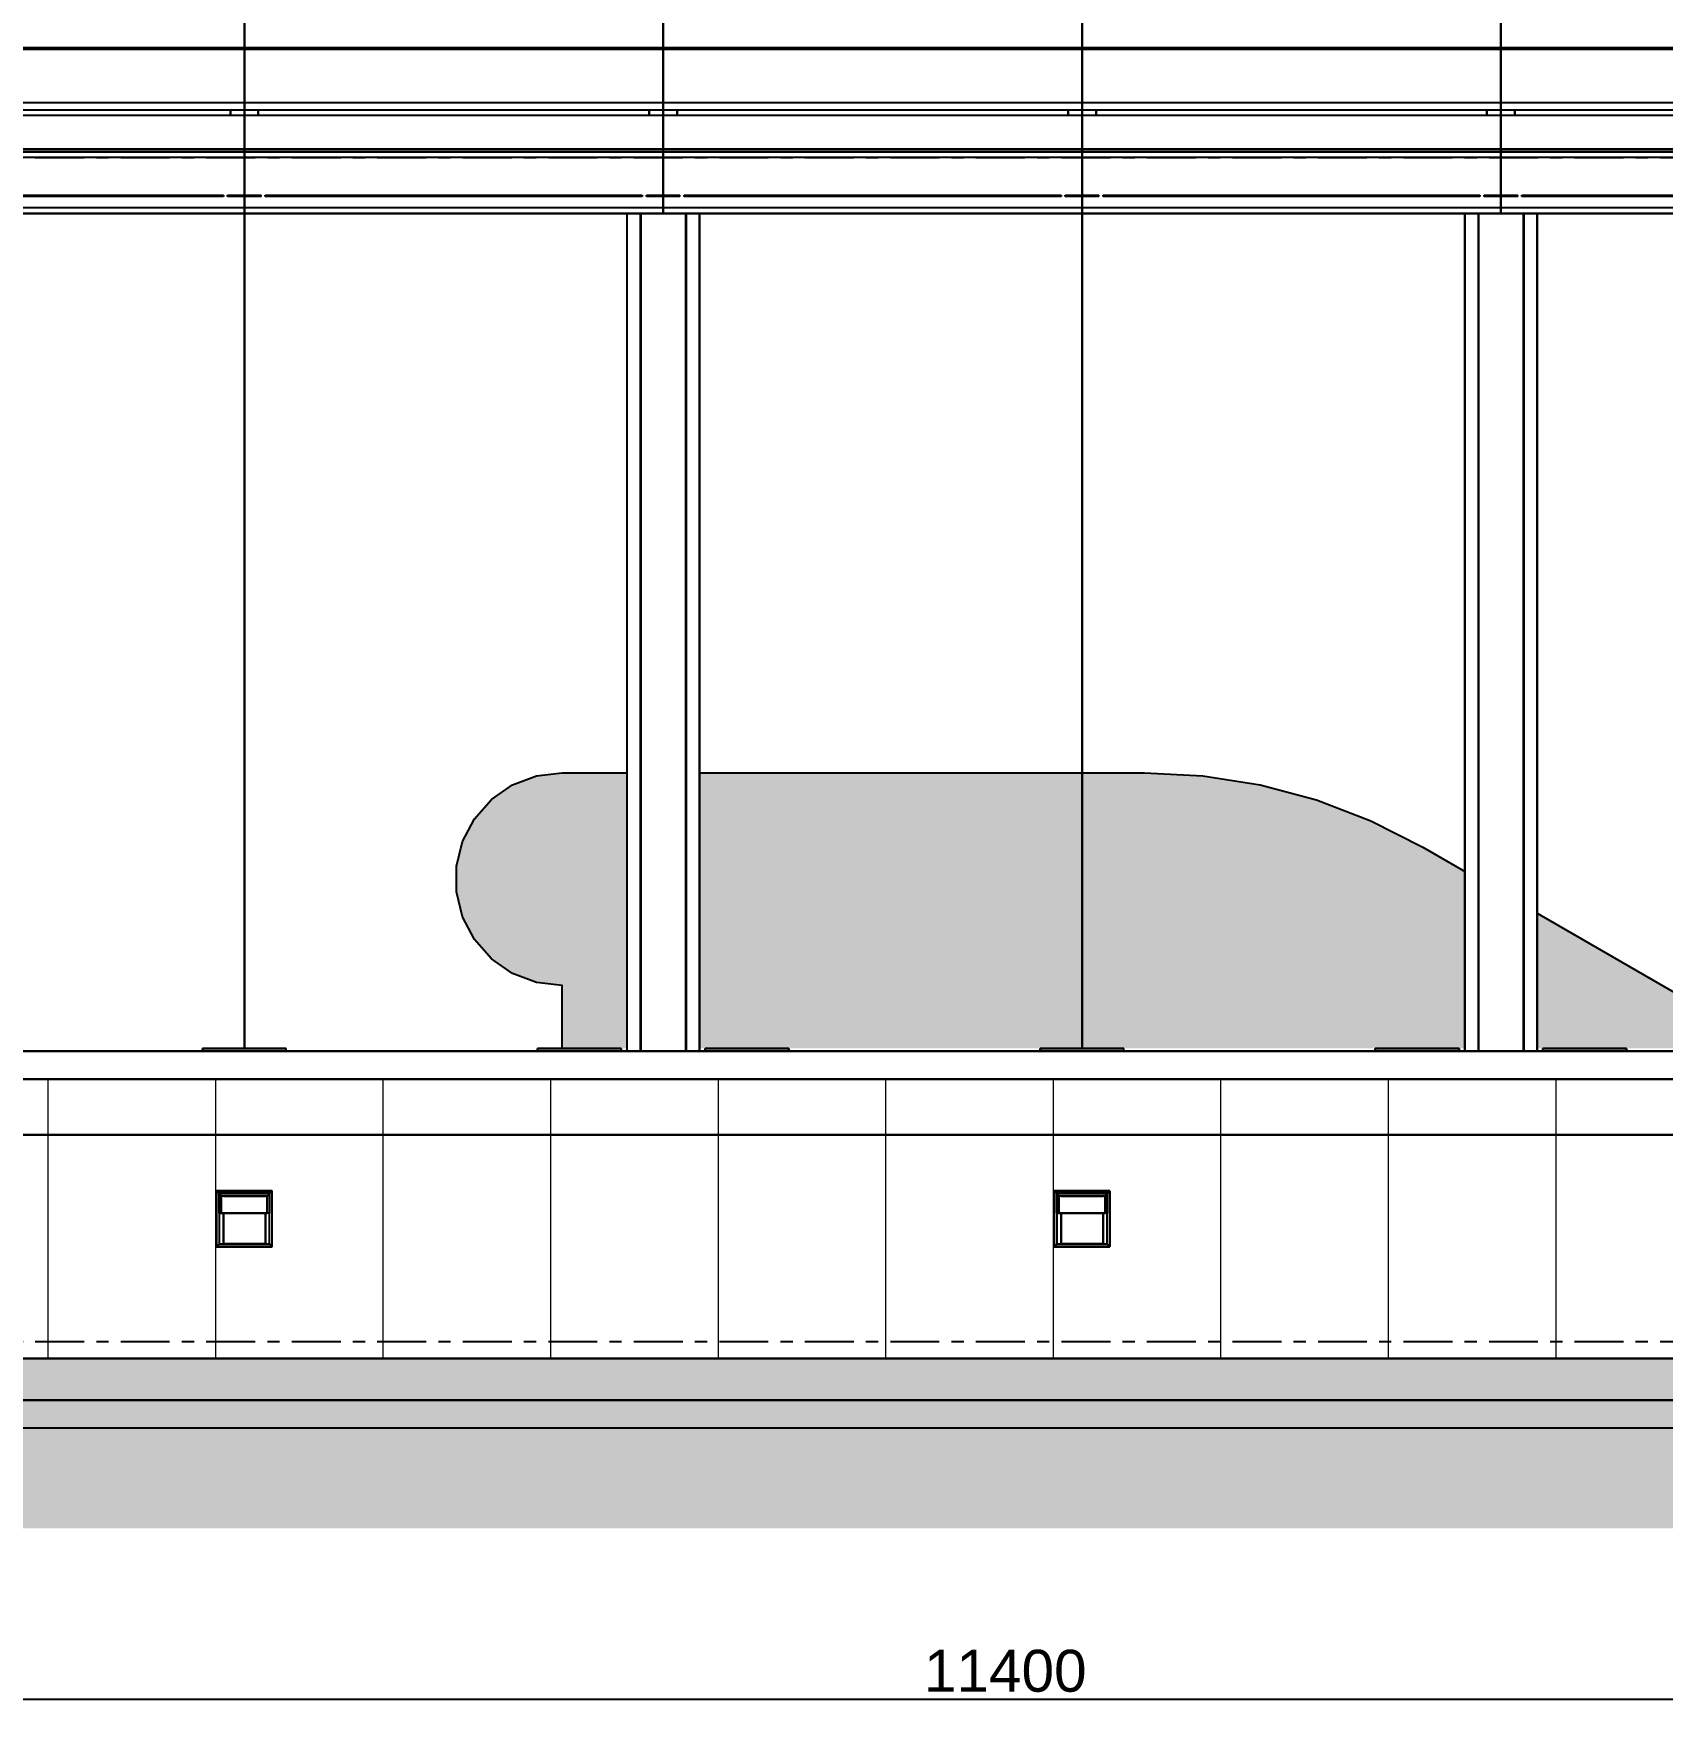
# Model space of a CAD drawing. Header units: millimetres. Extents: x -187664 to 435448, y -313239 to 299894.
# Drawn here: x 318811 to 324644, y 167682 to 173697 of the extents above; entities that cross this region are included whole.
import ezdxf
from ezdxf.xclip import XClip

# ---------------------------------------------------------------- set-up
doc = ezdxf.new("R2010")
doc.units = ezdxf.units.MM
doc.header["$XCLIPFRAME"] = 0
doc.set_wipeout_variables(frame=1)
doc.linetypes.add('CENTER', pattern=[2, 1.25, -0.25, 0.25, -0.25])
doc.linetypes.add('TA_GL_000.70000', pattern=[1.925, 0.7, -0.175, 0.175, -0.175, 0.7])
for name, color, linetype in [('000 - 0_SYM_DWG_GRIDLINE_MAIN_COLOR_251', 7, 'Continuous'), ('000 - CONCRETE_COL_CUT_COLOR_1', 7, 'Continuous'), ('000 - CONCRETE_COL_CUT_COLOR_5', 7, 'Continuous'), ('000 - CONCRETE_COL_HATCH_', 7, 'Continuous'), ('000 - CONCRETE_COL_WIPEOUT_', 7, 'Continuous'), ('000 - CONCRETE_PRECAST_HATCH_', 7, 'Continuous'), ('000 - EXISTING_BUILDING_MAIN_COLOR_1', 7, 'Continuous'), ('000 - EXISTING_BUILDING_MAIN_COLOR_2', 7, 'Continuous'), ('000 - EXISTING_BUILDING_MAIN_COLOR_251', 7, 'Continuous'), ('000 - EXISTING_BUILDING_MAIN_COLOR_3', 7, 'Continuous'), ('000 - EXISTING_BUILDING_WIPEOUT_', 7, 'Continuous'), ('000 - EXISTING_CANOPY_MAIN_COLOR_3', 7, 'Continuous'), ('000 - EXISTING_CANOPY_WIPEOUT_', 7, 'Continuous'), ('000 - GRID', 7, 'CENTER')]:
    doc.layers.add(name, color=color, linetype=linetype)
doc.styles.add('FAMELINE_FOR_CKST', font='arial.ttf')
doc.styles.add('TA', font='', dxfattribs={"height": 4.5})
doc.styles.get('TA').set_extended_font_data('Cordia New')
doc.dimstyles.new('FAMELINE-CKST_C-C', dxfattribs={"dimtxt": 0.3, "dimasz": 0.15, "dimexe": 0.1, "dimexo": 0.1, "dimgap": 0.05, "dimtad": 1, "dimzin": 0, "dimdsep": 46, "dimtxsty": 'FAMELINE_FOR_CKST', "dimblk": 'ORIGIN', "dimblk1": 'ORIGIN', "dimblk2": 'ORIGIN', "dimsah": 1, "dimcen": 0.1, "dimdle": 0.1, "dimclrd": 7, "dimclre": 7, "dimclrt": 7, "dimadec": 0, "dimazin": 0, "dimtfac": 1, "dimtix": 1, "dimtmove": 2, "dimatfit": 3, "dimfxl": 1, "dimtolj": 1, "dimtzin": 0, "dimlwd": -1, "dimlwe": -1, "dimarcsym": 0})

# ---------------------------------------------------------------- blocks, each defined once
blk = doc.blocks.new('DPA_CP_Entrance Canopy Lower - Depth 4200-V2-2140-01 ENTRANCE 1 ELEVATION 1')
at = {"layer": '000 - EXISTING_CANOPY_MAIN_COLOR_3', "color": 7}
for p, q in [((-884507.4, 105946), (-884507.4, 106137.3)), ((-884507.4, 106137.3), (-884507.4, 106112.3)), ((-883007.4, 106137.3), (-884507.4, 106137.3)), ((-884507.4, 106112.3), (-884507.4, 105921.1)), ((-883007.4, 106112.3), (-883007.4, 106137.3)), ((-883007.4, 106137.3), (-883007.4, 105946)), ((-883007.4, 105921.1), (-883007.4, 106112.3)), ((-884507.4, 106034.7), (-884507.4, 105695)), ((-884507.4, 105846), (-884507.4, 106034.7)), ((-883007.4, 106034.8), (-883007.4, 105846)), ((-883007.4, 105695), (-883007.4, 106034.8)), ((-884507.4, 105921.1), (-884507.4, 105946)), ((-883007.4, 105946), (-884507.4, 105946)), ((-883007.4, 105946), (-883007.4, 105921.1)), ((-884507.4, 105921.1), (-883007.4, 105921.1)), ((-884507.4, 105780), (-884507.4, 105900)), ((-884507.4, 105900), (-884507.4, 105750)), ((-884507.4, 105750), (-884507.4, 105900)), ((-884507.4, 105900), (-884507.4, 105895)), ((-883007.4, 105900), (-884507.4, 105900)), ((-883007.4, 105900), (-884507.4, 105900)), ((-883007.4, 105900), (-884507.4, 105900)), ((-883007.4, 105900), (-884507.4, 105900)), ((-884507.4, 105895), (-884507.4, 105745)), ((-884507.4, 105745), (-884507.4, 105895)), ((-884507.4, 105895), (-884507.4, 105785)), ((-884457.4, 105921.1), (-884457.4, 105900)), ((-884457.4, 105900), (-884457.4, 105921.1)), ((-883057.4, 105921.1), (-883057.4, 105900)), ((-883057.4, 105900), (-883057.4, 105921.1)), ((-883007.4, 105895), (-883007.4, 105900)), ((-883007.4, 105900), (-883007.4, 105750)), ((-883007.4, 105750), (-883007.4, 105900)), ((-883007.4, 105900), (-883007.4, 105780)), ((-883007.4, 105785), (-883007.4, 105895)), ((-883007.4, 105895), (-883007.4, 105745)), ((-883007.4, 105745), (-883007.4, 105895)), ((-884507.4, 105695), (-884507.4, 105846)), ((-883007.4, 105846), (-883007.4, 105695)), ((-884507.4, 105785), (-884507.4, 105765)), ((-884507.4, 105770), (-884507.4, 105780)), ((-883007.4, 105780), (-884507.4, 105780)), ((-884507.4, 105780), (-883007.4, 105780)), ((-884507.4, 105750), (-884507.4, 105770)), ((-883007.4, 105770), (-884507.4, 105770)), ((-884507.4, 105770), (-883007.4, 105770)), ((-884507.4, 105765), (-884507.4, 105615)), ((-884507.4, 105615), (-884507.4, 105750)), ((-883007.4, 105750), (-884507.4, 105750)), ((-883007.4, 105750), (-884507.4, 105750)), ((-883007.4, 105765), (-883007.4, 105785)), ((-883007.4, 105780), (-883007.4, 105770)), ((-883007.4, 105770), (-883007.4, 105750)), ((-883007.4, 105615), (-883007.4, 105765)), ((-883007.4, 105750), (-883007.4, 105615)), ((-884507.4, 105610), (-884507.4, 105575)), ((-884507.4, 105570), (-884507.4, 105610)), ((-884507.4, 105575), (-884507.4, 105550)), ((-884507.4, 105550), (-884507.4, 105570)), ((-883007.4, 105570), (-884507.4, 105570)), ((-883007.4, 105570), (-884507.4, 105570)), ((-883007.4, 105610), (-883007.4, 105570)), ((-883007.4, 105575), (-883007.4, 105610)), ((-883007.4, 105550), (-883007.4, 105575)), ((-883007.4, 105570), (-883007.4, 105550)), ((-883007.4, 105550), (-884507.4, 105550)), ((-883007.4, 105550), (-884507.4, 105550))]:
    blk.add_line(p, q, dxfattribs=at)
blk = doc.blocks.new('PPL_Escalator - STANDARD-13272353-2140-01 ENTRANCE 1 ELEVATION 1')
at = {"layer": '000 - EXISTING_BUILDING_MAIN_COLOR_251', "color": 7}
blk.add_line((-877331.8, 102550), (-879062.1, 102550), dxfattribs=at)
blk.add_line((-877331.8, 102550), (-879062.1, 102550), dxfattribs=at)
blk = doc.blocks.new('PPL_Escalator - STANDARD-V20-2140-01 ENTRANCE 1 ELEVATION 1')
at = {"layer": '000 - EXISTING_BUILDING_MAIN_COLOR_251', "color": 7}
for p, q in [((-874706.1, 102550), (-879262.1, 102550)), ((-879262.1, 102550), (-874706.1, 102550)), ((-877331.8, 102550), (-879062.1, 102550)), ((-877331.8, 102550), (-879062.1, 102550)), ((-877281.8, 102550), (-877331.8, 102550)), ((-877281.8, 102550), (-877331.8, 102550)), ((-877331.8, 102550), (-877281.8, 102550)), ((-877331.8, 102550), (-877281.8, 102550)), ((-877281.8, 102550), (-874706.1, 102550)), ((-874706.1, 102550), (-877281.8, 102550)), ((-877281.8, 102550), (-874706.1, 102550)), ((-874706.1, 102550), (-877281.8, 102550)), ((-874706.1, 102550), (-877281.8, 102550)), ((-877281.8, 102550), (-874706.1, 102550)), ((-874706.1, 102550), (-877281.8, 102550)), ((-877281.8, 102550), (-874706.1, 102550)), ((-874706.1, 102550), (-876256.1, 102550)), ((-876256.1, 102550), (-874706.1, 102550)), ((-876256, 102550), (-875856.1, 102550)), ((-875856.1, 102550), (-876256, 102550)), ((-875856, 102550), (-875456.1, 102550)), ((-875456.1, 102550), (-875856, 102550)), ((-875456, 102550), (-875056.1, 102550)), ((-875056.1, 102550), (-875456, 102550))]:
    blk.add_line(p, q, dxfattribs=at)
blk = doc.blocks.new('System Panel - Entrance Glazed 12mm-V21-2140-01 ENTRANCE 1 ELEVATION 1')
at = {"layer": '000 - EXISTING_BUILDING_MAIN_COLOR_251', "color": 7}
for p, q in [((-870917.4, 105550), (-869507.4, 105550)), ((-869507.4, 105550), (-870917.4, 105550)), ((-869507.4, 105550), (-869507.4, 102560)), ((-869507.4, 102560), (-869507.4, 105550)), ((-869507.4, 102550), (-870917.4, 102550)), ((-870917.4, 102550), (-869507.4, 102550))]:
    blk.add_line(p, q, dxfattribs=at)
blk = doc.blocks.new('System Panel - Entrance Glazed 12mm-14851404-2140-01 ENTRANCE 1 ELEVATION 1')
at = {"layer": '000 - EXISTING_BUILDING_MAIN_COLOR_251', "color": 7}
for p, q in [((-869507.4, 102560), (-869507.4, 105550)), ((-869507.4, 105550), (-868097.4, 105550)), ((-868097.4, 105550), (-869507.4, 105550)), ((-869507.4, 105550), (-869507.4, 102560)), ((-868097.4, 102550), (-869507.4, 102550)), ((-869507.4, 102550), (-868097.4, 102550))]:
    blk.add_line(p, q, dxfattribs=at)
blk = doc.blocks.new('Rectangular Mullion - Mullion_Entrance Column Glass-V24-2140-01 ENTRANCE 1 ELEVATION 1')
at = {"layer": '000 - EXISTING_BUILDING_MAIN_COLOR_3', "color": 7}
for p, q in [((-877137.4, 105550), (-877137.4, 102550)), ((-877137.4, 105550), (-877097.4, 105550)), ((-877097.4, 105550), (-877137.2, 105550)), ((-877137.2, 105550), (-877089.4, 105550)), ((-877137.2, 105550), (-877137.2, 102550)), ((-877132.4, 105550), (-877136.2, 105550)), ((-877130.3, 105550), (-877132.4, 105550)), ((-876884.4, 105550), (-877130.3, 105550)), ((-877089.4, 105550), (-877087.4, 105550)), ((-877089.4, 105550), (-877089.4, 102550)), ((-877087.4, 105550), (-876927.4, 105550)), ((-877087.4, 105550), (-877087.4, 102550)), ((-877087.4, 105550), (-877087.4, 102550)), ((-876927.4, 105550), (-876925.4, 105550)), ((-876927.4, 105550), (-876927.4, 102550)), ((-876927.4, 105550), (-876927.4, 102550)), ((-876925.4, 105550), (-876877.5, 105550)), ((-876925.4, 105550), (-876925.4, 102550)), ((-876877.5, 105550), (-876917.4, 105550)), ((-876917.4, 105550), (-876877.4, 105550)), ((-876882.4, 105550), (-876884.4, 105550)), ((-876878.5, 105550), (-876882.4, 105550)), ((-876877.5, 105550), (-876877.5, 102550)), ((-876877.4, 102550), (-876877.4, 105550)), ((-877097.4, 102550), (-877137.4, 102550)), ((-877116, 102550), (-877137.2, 102550)), ((-877137.2, 102550), (-877097.4, 102550)), ((-877136.2, 102550), (-877132.4, 102550)), ((-877132.4, 102550), (-877130.3, 102550)), ((-877130.3, 102550), (-876884.4, 102550)), ((-877089.4, 102550), (-877114.7, 102550)), ((-877087.4, 102550), (-877089.4, 102550)), ((-876927.4, 102550), (-877087.4, 102550)), ((-876925.4, 102550), (-876927.4, 102550)), ((-876877.5, 102550), (-876925.4, 102550)), ((-876877.4, 102550), (-876917.4, 102550)), ((-876917.4, 102550), (-876877.5, 102550)), ((-876884.4, 102550), (-876882.4, 102550)), ((-876882.4, 102550), (-876878.5, 102550))]:
    blk.add_line(p, q, dxfattribs=at)
blk = doc.blocks.new('Rectangular Mullion - Mullion_Entrance Column Glass-14851399-2140-01 ENTRANCE 1 ELEVATION 1')
at = {"layer": '000 - EXISTING_BUILDING_MAIN_COLOR_3', "color": 7}
for p, q in [((-880137.4, 105550), (-880137.4, 102550)), ((-880137.4, 105550), (-880097.4, 105550)), ((-880097.4, 105550), (-880137.2, 105550)), ((-880137.2, 105550), (-880089.4, 105550)), ((-880137.2, 105550), (-880137.2, 102550)), ((-880132.4, 105550), (-880136.2, 105550)), ((-880130.3, 105550), (-880132.4, 105550)), ((-879884.4, 105550), (-880130.3, 105550)), ((-880089.4, 105550), (-880087.4, 105550)), ((-880089.4, 105550), (-880089.4, 102550)), ((-880087.4, 105550), (-879927.4, 105550)), ((-880087.4, 105550), (-880087.4, 102550)), ((-880087.4, 105550), (-880087.4, 102550)), ((-879927.4, 105550), (-879925.4, 105550)), ((-879927.4, 105550), (-879927.4, 102550)), ((-879927.4, 105550), (-879927.4, 102550)), ((-879925.4, 105550), (-879877.5, 105550)), ((-879925.4, 105550), (-879925.4, 102550)), ((-879877.5, 105550), (-879917.4, 105550)), ((-879917.4, 105550), (-879877.4, 105550)), ((-879882.4, 105550), (-879884.4, 105550)), ((-879878.5, 105550), (-879882.4, 105550)), ((-879877.5, 105550), (-879877.5, 102550)), ((-879877.4, 102550), (-879877.4, 105550)), ((-880097.4, 102550), (-880137.4, 102550)), ((-880089.4, 102550), (-880137.2, 102550)), ((-880137.2, 102550), (-880097.4, 102550)), ((-880136.2, 102550), (-880132.4, 102550)), ((-880132.4, 102550), (-880130.3, 102550)), ((-880130.3, 102550), (-879884.4, 102550)), ((-880087.4, 102550), (-880089.4, 102550)), ((-879927.4, 102550), (-880087.4, 102550)), ((-879925.4, 102550), (-879927.4, 102550)), ((-879877.5, 102550), (-879925.4, 102550)), ((-879877.4, 102550), (-879917.4, 102550)), ((-879917.4, 102550), (-879877.5, 102550)), ((-879884.4, 102550), (-879882.4, 102550)), ((-879882.4, 102550), (-879878.5, 102550))]:
    blk.add_line(p, q, dxfattribs=at)
blk = doc.blocks.new('DPA_GM-Stoplogs Line Based - Line Based-19984711-2140-01 ENTRANCE 1 ELEVATION 1')
at = {"layer": '000 - EXISTING_BUILDING_MAIN_COLOR_251', "color": 7}
for p, q in [((-878657.4, 102560), (-878357.4, 102560)), ((-878357.4, 102560), (-878657.4, 102560)), ((-878657.4, 102560), (-878657.4, 102550)), ((-878657.4, 102550), (-878657.4, 102560)), ((-878357.4, 102550), (-878357.4, 102560)), ((-878357.4, 102550), (-878357.4, 102560)), ((-875657.4, 102560), (-875357.4, 102560)), ((-875357.4, 102560), (-875657.4, 102560)), ((-875657.4, 102560), (-875657.4, 102550)), ((-875657.4, 102550), (-875657.4, 102560)), ((-875357.4, 102550), (-875357.4, 102560)), ((-875357.4, 102550), (-875357.4, 102560)), ((-878507.4, 102550), (-880007.4, 102550)), ((-878657.4, 102550), (-878357.4, 102550)), ((-878357.4, 102550), (-878657.4, 102550)), ((-878507.4, 102550), (-869507.4, 102550)), ((-875657.4, 102550), (-875357.4, 102550)), ((-875357.4, 102550), (-875657.4, 102550))]:
    blk.add_line(p, q, dxfattribs=at)
blk = doc.blocks.new('System Panel - DPA-AR_Metal Ceiling Rectangular Panel-16093440-2140-01 ENTRANCE 1 ELEVATION 1')
at = {"layer": '000 - EXISTING_CANOPY_MAIN_COLOR_3', "color": 7}
for p, q in [((-870932.4, 105615), (-869582.4, 105615)), ((-870932.4, 105610), (-870932.4, 105615)), ((-869582.4, 105610), (-870932.4, 105610)), ((-869582.4, 105615), (-869582.4, 105610))]:
    blk.add_line(p, q, dxfattribs=at)
blk = doc.blocks.new('DPA_CP_Metal Ceiling Panel - Vertical Panel Entrance-16093423-2140-01 ENTRANCE 1 ELEVATION 1')
at = {"layer": '000 - EXISTING_CANOPY_MAIN_COLOR_3', "color": 7}
for p, q in [((-869567.4, 105615), (-869447.4, 105615)), ((-869567.4, 105610), (-869567.4, 105615)), ((-869447.4, 105610), (-869567.4, 105610)), ((-869447.4, 105610), (-869447.4, 105615))]:
    blk.add_line(p, q, dxfattribs=at)
blk = doc.blocks.new('DPA_LIGHTING_WALL MOUNT_WLL711_A - PASITO_Asymmetrical 150_x90_-20207251-2140-01 ENTRANCE 1 ELEVATION 1')
at = {"layer": '000 - EXISTING_BUILDING_MAIN_COLOR_3', "color": 7}
for p, q in [((-894007.4, 102050), (-894207.4, 102050)), ((-894207.4, 102050), (-894207.4, 101850)), ((-894197.4, 102040), (-894206.4, 102049)), ((-894206.4, 101851), (-894206.4, 102049)), ((-894206.4, 102049), (-894008.4, 102049)), ((-894197.4, 102040), (-894197.4, 101860)), ((-894017.4, 102040), (-894197.4, 102040)), ((-894197.4, 102040), (-894017.4, 102040)), ((-894197.4, 102040), (-894190.2, 102031)), ((-894197.4, 101969.5), (-894197.4, 102040)), ((-894025.2, 102031), (-894190.2, 102031)), ((-894190.2, 102031), (-894190.2, 101969.4)), ((-894181.7, 102031), (-894031.9, 102031)), ((-894031.9, 102031), (-894181.7, 102031)), ((-894025.2, 102031), (-894017.4, 102040)), ((-894025.2, 101969.4), (-894025.2, 102031)), ((-894008.4, 102049), (-894017.4, 102040)), ((-894017.4, 101860), (-894017.4, 102040)), ((-894017.4, 102040), (-894017.4, 101969.5)), ((-894008.4, 102049), (-894008.4, 101851)), ((-894007.4, 101850), (-894007.4, 102050)), ((-894197.4, 101969.5), (-894190.2, 101969.4)), ((-894017.4, 101969.5), (-894197.4, 101969.5)), ((-894190.2, 101969.4), (-894025.2, 101969.4)), ((-894181.7, 101860), (-894181.7, 101969.4)), ((-894181.7, 101969.4), (-894181.7, 101860)), ((-894031.9, 101969.4), (-894031.9, 101860)), ((-894031.9, 101860), (-894031.9, 101969.4)), ((-894017.4, 101969.5), (-894025.2, 101969.4)), ((-894207.4, 101850), (-894007.4, 101850)), ((-894206.4, 101851), (-894197.4, 101860)), ((-894008.4, 101851), (-894206.4, 101851)), ((-894197.4, 101860), (-894181.7, 101860)), ((-894181.7, 101860), (-894031.9, 101860)), ((-894031.9, 101860), (-894181.7, 101860)), ((-894031.9, 101860), (-894017.4, 101860)), ((-894008.4, 101851), (-894017.4, 101860))]:
    blk.add_line(p, q, dxfattribs=at)
blk = doc.blocks.new('DPA_GM-Stoplogs - Stoplogs-6280905-2140-01 ENTRANCE 1 ELEVATION 1')
at = {"layer": '000 - EXISTING_BUILDING_MAIN_COLOR_3', "color": 7}
for p, q in [((-873557.4, 102560), (-873857.4, 102560)), ((-873857.4, 102560), (-873557.4, 102560)), ((-873857.4, 102550), (-873857.4, 102560)), ((-873857.4, 102550), (-873857.4, 102560)), ((-873557.4, 102560), (-873557.4, 102550)), ((-873557.4, 102550), (-873557.4, 102560)), ((-873557.4, 102550), (-873857.4, 102550)), ((-873857.4, 102550), (-873557.4, 102550))]:
    blk.add_line(p, q, dxfattribs=at)
blk = doc.blocks.new('DPA_GM-Stoplogs - Stoplogs-19985930-2140-01 ENTRANCE 1 ELEVATION 1')
at = {"layer": '000 - EXISTING_BUILDING_MAIN_COLOR_3', "color": 7}
for p, q in [((-874457.4, 102560), (-874157.4, 102560)), ((-874157.4, 102560), (-874457.4, 102560)), ((-874457.4, 102550), (-874457.4, 102560)), ((-874457.4, 102560), (-874457.4, 102550)), ((-874157.4, 102560), (-874157.4, 102550)), ((-874157.4, 102560), (-874157.4, 102550)), ((-874457.4, 102550), (-874157.4, 102550)), ((-874157.4, 102550), (-874457.4, 102550))]:
    blk.add_line(p, q, dxfattribs=at)
blk = doc.blocks.new('W-1-PP19-ST-ENT1-1_20260610-104058_ELEVATION_1_ST_ESC')
at = {"layer": '000 - CONCRETE_PRECAST_HATCH_'}
h = blk.add_hatch(dxfattribs=at)
h.set_pattern_fill('DOTS', scale=25)
h.paths.add_polyline_path([(18595.8, 103280.8), (22435.4, 101063.9), (18588.2, 101063.9), (18297, 101232.1), (13866.8, 101232.1), (13866.8, 102372.1), (13666.8, 102372.1), (13666.8, 102547.1), (15512.8, 102546.9), (15512.8, 102784.9), (15421.7, 102796), (15335.8, 102828.6), (15260.2, 102880.7), (15199.3, 102949.5), (15156.6, 103030.8), (15134.6, 103120), (15134.6, 103211.9), (15156.6, 103301), (15199.3, 103382.4), (15260.2, 103451.1), (15335.8, 103503.3), (15421.7, 103535.9), (15512.8, 103546.9), (17598.9, 103546.9), (17807.3, 103536), (18013.3, 103503.5), (18214.9, 103449.7), (18409.7, 103375.2)])
at = {"layer": '000 - EXISTING_BUILDING_MAIN_COLOR_1', "color": 7}
blk.add_lwpolyline([(18595.8, 103280.8), (22435.4, 101063.9), (18588.2, 101063.9), (18297, 101232.1), (13866.8, 101232.1), (13866.8, 102372.1), (13666.8, 102372.1), (13666.8, 102547.1), (15512.8, 102546.9), (15512.8, 102784.9), (15421.7, 102796), (15335.8, 102828.6), (15260.2, 102880.7), (15199.3, 102949.5), (15156.6, 103030.8), (15134.6, 103120), (15134.6, 103211.9), (15156.6, 103301), (15199.3, 103382.4), (15260.2, 103451.1), (15335.8, 103503.3), (15421.7, 103535.9), (15512.8, 103546.9), (17598.9, 103546.9), (17807.3, 103536), (18013.3, 103503.5), (18214.9, 103449.7), (18409.7, 103375.2), (18595.8, 103280.8)], close=True, dxfattribs=at)
blk = doc.blocks.new('*U4967')
at = {"layer": '000 - CONCRETE_COL_HATCH_'}
h = blk.add_hatch(dxfattribs=at)
h.set_pattern_fill('AR-CONC', scale=0.04)
h.set_pattern_definition([(50, (194562.637, -877569.876), (7.28738676, -0.63756342), [0.762, -8.382]), (355, (194562.637, -877569.876), (-1.40973686, 7.64227381), [0.6096, -6.705623367]), (100.4514447, (194563.244, -877569.929), (5.877649884, 7.004710076), [0.64760035, -7.123609784]), (46.1842, (194562.637, -877567.844), (10.84316164, -1.68169312), [1.143, -12.573]), (96.6355576, (194563.541, -877567.984), (9.49616536, 9.89704498), [0.97140093, -10.68542433]), (351.1841512, (194562.637, -877567.844), (9.49616536, 9.89704498), [0.91439868, -10.05838928]), (21, (194563.653, -877568.352), (6.06457565, -4.090607927), [0.762, -8.382]), (326, (194563.653, -877568.352), (2.472081134, 7.367518645), [0.6096, -6.7056]), (71.451445, (194564.1584, -877568.6926), (8.53665677, 3.276910755), [0.64760035, -7.123597504]), (37.5, (194562.637, -877569.8757), (0.12354413, 3.382201555), [0, -6.62432, 0, -6.8072, 0, -6.731]), (7.5, (194562.637, -877569.8757), (2.6727865, 4.007222993), [0, -3.88112, 0, -6.47192, 0, -2.5654]), (327.5, (194560.3713, -877569.8757), (5.423623807, -0.22914976), [0, -2.54, 0, -7.9248, 0, -10.5156]), (317.5, (194559.3553, -877569.8757), (5.925167255, 1.017059641), [0, -3.302, 0, -5.26288, 0, -7.4676])])
h.paths.add_polyline_path([(0, 0), (99378, 0), (99378, 300), (-268, 300), (-286, 299), (-303, 296), (-321, 291), (-338, 284), (-353, 275), (-367, 264), (-379, 250), (-389, 235), (-395, 218), (-397, 200), (-397, -918), (0, -914)])
at = {"layer": '000 - CONCRETE_COL_CUT_COLOR_1', "color": 7, "lineweight": -2}
for points in [[(0, 0), (99378, 0)], [(99378, 300), (-268, 300)]]:
    blk.add_lwpolyline(points, dxfattribs=at)
blk = doc.blocks.new('*U4973')
at = {"layer": '000 - CONCRETE_COL_HATCH_'}
h = blk.add_hatch(dxfattribs=at)
h.set_pattern_fill('EARTH', scale=0.5, angle=45)
h.set_pattern_definition([(45, (80451.9618, -870810.918), (0, 4.49012806), [3.175, -3.175]), (45, (80451.12, -870810.076), (0, 4.49012806), [3.175, -3.175]), (45, (80450.278, -870809.234), (0, 4.49012806), [3.175, -3.175]), (135, (80450.278, -870808.673), (-4.49012806, 0), [3.175, -3.175]), (135, (80451.12, -870807.831), (-4.49012806, 0), [3.175, -3.175]), (135, (80451.9618, -870806.989), (-4.49012806, 0), [3.175, -3.175])])
h.paths.add_polyline_path([(0, 0), (40226, 0), (40226, -458.8), (0, -458.8)])
blk = doc.blocks.new('C-1-PP19-AR-2140-01-D_20260610-100004_ELEVATION_1_EXBOT')
at = {"layer": '000 - EXISTING_BUILDING_MAIN_COLOR_251', "color": 7}
for p, q in [((7750, 101300), (26250, 101300)), ((25750, 101300), (7750, 101300)), ((13320.3, 101300), (26411, 101300)), ((26411, 101300), (13320.3, 101300)), ((46986.8, 101200), (-10512.1, 101200))]:
    blk.add_line(p, q, dxfattribs=at)
at = {"layer": '000 - EXISTING_BUILDING_MAIN_COLOR_251', "color": 7, "lineweight": 25}
blk.add_line((8070.6, 101300), (43705.4, 101300), dxfattribs=at)
at = {"color": 7}
blk.add_wipeout([(-1600, 101450), (26375, 101450), (26375, 105550), (-1600, 105550)], dxfattribs=at).dxf.layer = '000 - EXISTING_BUILDING_WIPEOUT_'
at = {"layer": '000 - EXISTING_BUILDING_MAIN_COLOR_251', "lineweight": 9}
h = blk.add_hatch(dxfattribs=at)
h.set_pattern_fill('FP_1', style=0, pattern_type=2)
h.set_pattern_definition([(50, (38538.46, 0), (728.7365, -63.7558), [76.2, -838.2]), (355, (38538.5, 0), (-140.9716, 764.2276), [60.96, -670.56]), (100.451, (38599.2, -5.3), (587.77, 700.4668), [64.76, -712.36]), (46.184, (38538.5, 203.2), (1084.316, -168.171), [114.3, -1257.3]), (96.636, (38628.8, 189.2), (949.61, 989.71), [97.14, -1068.54]), (351.184, (38538.5, 203.2), (949.62, 989.701), [91.44, -1005.84]), (21, (38640.06, 152.4), (606.458, -409.0606), [76.2, -838.2]), (326, (38640.1, 152.4), (247.2083, 736.753), [60.96, -670.56]), (71.451, (38690.6, 118.3), (853.6683, 327.6855), [64.76, -712.36]), (37.5, (38538.46, 0), (12.3547, 338.2201), [33.528, -628.904, 33.528, -647.192, -673.1]), (37.5, (38538.46, 0), (12.3547, 338.2201), [-1343.152, 33.528, -639.572]), (7.5, (38538.46, 0), (267.2789, 400.7221), [33.528, -354.584, 33.528, -613.664, -256.54]), (7.5, (38538.46, 0), (267.2789, 400.7221), [-1035.304, 33.528, -223.012]), (327.5, (38311.9, 0), (542.3633, -22.91534), [33.528, -220.472, 33.528, -758.952, -1051.56]), (327.5, (38311.9, 0), (542.3633, -22.91534), [-1046.48, 33.528, -1018.032]), (317.5, (38210.3, 0), (592.517, 101.7071), [33.528, -296.672, 33.528, -492.76, -746.76]), (317.5, (38210.3, 0), (592.517, 101.7071), [-856.488, 33.528, -713.232])])
h.paths.add_polyline_path([(-5983.3, 101300), (43705.4, 101300), (43705.4, 101450), (-5983.3, 101450)])
at = {"layer": '000 - EXISTING_BUILDING_MAIN_COLOR_3', "lineweight": 9}
h = blk.add_hatch(dxfattribs=at)
h.set_pattern_fill('FP_18', style=0, pattern_type=2)
h.set_pattern_definition([(90, (6863.2, 102550), (-600, 4e-14), [])])
h.paths.add_polyline_path([(18461.9, 102250), (26350, 102250), (26350, 102450), (7624.9, 102450), (7625, 102250), (18237.3, 102250)])
h = blk.add_hatch(dxfattribs=at)
h.set_pattern_fill('FP_4', style=0, pattern_type=2)
h.set_pattern_definition([(90, (26063.2, 101450), (-600, 4e-14), [])])
h.paths.add_polyline_path([(20820.3, 101450), (26225, 101450), (26225, 102250), (7625, 102250), (7625, 101450), (20708, 101450)])
h.paths.add_polyline_path([(23475, 101850), (23275, 101850), (23275, 102050), (23475, 102050), (23475, 101942.5)])
h.paths.add_polyline_path([(25663.2, 101850), (25663.2, 102050), (25863.2, 102050), (25863.2, 101850)])
h.paths.add_polyline_path([(20275, 101850), (20275, 102050), (20475, 102050), (20475, 101850)])
h.paths.add_polyline_path([(17275, 101850), (17275, 102050), (17475, 102050), (17475, 101850), (17338.9, 101850)])
h.paths.add_polyline_path([(11475, 101850), (11275, 101850), (11275, 102050), (11475, 102050), (11475, 101942.5)])
h.paths.add_polyline_path([(8275, 101850), (8275, 102050), (8475, 102050), (8475, 101850), (8354.7, 101850)])
h.paths.add_polyline_path([(14275, 101850), (14275, 102050), (14475, 102050), (14475, 101850), (14419.1, 101850)])
at = {"layer": '000 - EXISTING_BUILDING_MAIN_COLOR_251', "color": 7}
for p, q in [((25675, 102550), (12929, 102550)), ((13320.3, 102550), (18176.3, 102550)), ((15670, 102550), (13320.3, 102550)), ((13320.3, 102550), (15670, 102550)), ((18176.3, 102550), (13620.3, 102550)), ((13620.3, 102550), (18176.3, 102550)), ((9945.2, 102450), (25675, 102450))]:
    blk.add_line(p, q, dxfattribs=at)
at = {"layer": '000 - EXISTING_BUILDING_MAIN_COLOR_251', "color": 7, "lineweight": 25}
blk.add_line((43705.4, 101450), (-5983.3, 101450), dxfattribs=at)
at = {"layer": '000 - EXISTING_BUILDING_MAIN_COLOR_3', "color": 7}
for p, q in [((15600.6, 102550), (15550.6, 102550)), ((15600.6, 102550), (15550.6, 102550)), ((15550.6, 102550), (15600.6, 102550)), ((15550.6, 102550), (15600.6, 102550)), ((16626.3, 102550), (17026.3, 102550)), ((17026.3, 102550), (16626.3, 102550)), ((18176.3, 102550), (16626.3, 102550)), ((16626.3, 102550), (18176.3, 102550)), ((17026.3, 102550), (17426.3, 102550)), ((17426.3, 102550), (17026.3, 102550)), ((17426.3, 102550), (17826.3, 102550)), ((17826.3, 102550), (17426.3, 102550)), ((26375, 102450), (7475, 102450)), ((26350, 102450), (7624.9, 102450)), ((26250, 102450), (7750, 102450)), ((7750, 102450), (25750, 102450)), ((7750, 102450), (26250, 102450)), ((7624.9, 102250), (26350, 102250)), ((26225, 102250), (7625, 102250)), ((26250, 102250), (7750, 102250)), ((7625, 101450), (26225, 101450))]:
    blk.add_line(p, q, dxfattribs=at)
at = {"color": 7}
ref = blk.add_blockref('W-1-PP19-ST-ENT1-1_20260610-104058_ELEVATION_1_ST_ESC', (0, 0), dxfattribs=at)
XClip(ref).set_block_clipping_path([(13005.000962133, 102560), (20374.9999996948, 104050.0000000001)])
at = {"layer": '000 - EXISTING_BUILDING_MAIN_COLOR_251', "color": 7}
for name, p in [('System Panel - Entrance Glazed 12mm-V21-2140-01 ENTRANCE 1 ELEVATION 1', (883882.4, 0)), ('System Panel - Entrance Glazed 12mm-14851404-2140-01 ENTRANCE 1 ELEVATION 1', (883882.4, 0)), ('System Panel - Entrance Glazed 12mm-V21-2140-01 ENTRANCE 1 ELEVATION 1', (886882.4, 0)), ('System Panel - Entrance Glazed 12mm-14851404-2140-01 ENTRANCE 1 ELEVATION 1', (886882.4, 0)), ('System Panel - Entrance Glazed 12mm-V21-2140-01 ENTRANCE 1 ELEVATION 1', (889882.4, 0)), ('DPA_GM-Stoplogs Line Based - Line Based-19984711-2140-01 ENTRANCE 1 ELEVATION 1', (892882.4, 0)), ('PPL_Escalator - STANDARD-V20-2140-01 ENTRANCE 1 ELEVATION 1', (892882.4, 0)), ('PPL_Escalator - STANDARD-13272353-2140-01 ENTRANCE 1 ELEVATION 1', (892882.4, 0))]:
    blk.add_blockref(name, p, dxfattribs=at)
at = {"layer": '000 - EXISTING_BUILDING_MAIN_COLOR_3', "color": 7}
for p in [(908482.4, 0), (911482.4, 0)]:
    blk.add_blockref('DPA_LIGHTING_WALL MOUNT_WLL711_A - PASITO_Asymmetrical 150_x90_-20207251-2140-01 ENTRANCE 1 ELEVATION 1', p, dxfattribs=at)
at = {"layer": '000 - CONCRETE_COL_CUT_COLOR_5', "color": 7}
blk.add_blockref('*U4973', (-5983.3, 101300), dxfattribs=at)
at = {"color": 7}
blk.add_wipeout([(-1600, 105550), (26375, 105550), (26375, 106137.3), (-1600, 106137.3)], dxfattribs=at).dxf.layer = '000 - EXISTING_CANOPY_MAIN_COLOR_3'
at = {"layer": '000 - CONCRETE_COL_CUT_COLOR_5', "color": 7, "xscale": 0.5, "yscale": 0.5, "zscale": 0.5}
blk.add_blockref('*U4967', (-5983.3, 101300), dxfattribs=at)
at = {"layer": '000 - EXISTING_CANOPY_MAIN_COLOR_3', "color": 7}
for name, p in [('DPA_CP_Entrance Canopy Lower - Depth 4200-V2-2140-01 ENTRANCE 1 ELEVATION 1', (897382.4, 0)), ('System Panel - DPA-AR_Metal Ceiling Rectangular Panel-16093440-2140-01 ENTRANCE 1 ELEVATION 1', (883882.4, 0)), ('DPA_CP_Metal Ceiling Panel - Vertical Panel Entrance-16093423-2140-01 ENTRANCE 1 ELEVATION 1', (883882.4, 0)), ('System Panel - DPA-AR_Metal Ceiling Rectangular Panel-16093440-2140-01 ENTRANCE 1 ELEVATION 1', (885382.4, 0)), ('DPA_CP_Metal Ceiling Panel - Vertical Panel Entrance-16093423-2140-01 ENTRANCE 1 ELEVATION 1', (885382.4, 0)), ('System Panel - DPA-AR_Metal Ceiling Rectangular Panel-16093440-2140-01 ENTRANCE 1 ELEVATION 1', (886882.4, 0)), ('DPA_CP_Metal Ceiling Panel - Vertical Panel Entrance-16093423-2140-01 ENTRANCE 1 ELEVATION 1', (886882.4, 0)), ('System Panel - DPA-AR_Metal Ceiling Rectangular Panel-16093440-2140-01 ENTRANCE 1 ELEVATION 1', (888382.4, 0)), ('DPA_CP_Metal Ceiling Panel - Vertical Panel Entrance-16093423-2140-01 ENTRANCE 1 ELEVATION 1', (888382.4, 0)), ('System Panel - DPA-AR_Metal Ceiling Rectangular Panel-16093440-2140-01 ENTRANCE 1 ELEVATION 1', (889882.4, 0))]:
    blk.add_blockref(name, p, dxfattribs=at)
at = {"color": 7}
for points in [[(15745, 102550), (16005, 102550), (16005, 105550), (15745, 105550)], [(18745, 102550), (19005, 102550), (19005, 105550), (18745, 105550)]]:
    blk.add_wipeout(points, dxfattribs=at).dxf.layer = '000 - EXISTING_BUILDING_WIPEOUT_'
at = {"layer": '000 - EXISTING_BUILDING_MAIN_COLOR_3', "color": 7}
for p, q in [((7475, 102550), (26375, 102550)), ((15600.6, 102550), (18176.3, 102550)), ((18176.3, 102550), (15600.6, 102550)), ((15600.6, 102550), (18176.3, 102550)), ((18176.3, 102550), (15600.6, 102550)), ((18176.3, 102550), (15600.6, 102550)), ((15600.6, 102550), (18176.3, 102550)), ((18176.3, 102550), (15600.6, 102550)), ((15600.6, 102550), (18176.3, 102550))]:
    blk.add_line(p, q, dxfattribs=at)
for name, p in [('Rectangular Mullion - Mullion_Entrance Column Glass-V24-2140-01 ENTRANCE 1 ELEVATION 1', (892882.4, 0)), ('Rectangular Mullion - Mullion_Entrance Column Glass-14851399-2140-01 ENTRANCE 1 ELEVATION 1', (898882.4, 0)), ('DPA_GM-Stoplogs - Stoplogs-19985930-2140-01 ENTRANCE 1 ELEVATION 1', (889882.4, 0)), ('DPA_GM-Stoplogs - Stoplogs-6280905-2140-01 ENTRANCE 1 ELEVATION 1', (889882.4, 0)), ('DPA_GM-Stoplogs - Stoplogs-19985930-2140-01 ENTRANCE 1 ELEVATION 1', (892882.4, 0)), ('DPA_GM-Stoplogs - Stoplogs-6280905-2140-01 ENTRANCE 1 ELEVATION 1', (892882.4, 0))]:
    blk.add_blockref(name, p, dxfattribs=at)
at = {"layer": '000 - EXISTING_CANOPY_MAIN_COLOR_3', "color": 7}
for p in [(898882.4, 0), (900382.4, 0), (901882.4, 0), (903382.4, 0)]:
    blk.add_blockref('DPA_CP_Entrance Canopy Lower - Depth 4200-V2-2140-01 ENTRANCE 1 ELEVATION 1', p, dxfattribs=at)
blk = doc.blocks.new('DPA_CP_Entrance Canopy Curve_Ent 2_Edge Rev B-1 - Entrance Canopy Curve_Left-15513308-2141-01 ENTRANCE 1 ENLARGED ELEVATION 1 SHEET 1')
at = {"layer": '000 - EXISTING_BUILDING_MAIN_COLOR_2', "color": 7}
for p, q in [((-881507.4, 108157.3), (-881507.4, 108746.3)), ((-881507.4, 108746.3), (-881507.4, 108508.3)), ((-881507.4, 108746.3), (-880007.4, 108746.3)), ((-881507.4, 108746.3), (-880007.4, 108746.3)), ((-881457.1, 108746.3), (-880057.4, 108746.3)), ((-880057.4, 108746.3), (-881457.1, 108746.3)), ((-880007.4, 108746.3), (-880007.4, 108508.3)), ((-880007.4, 108157.3), (-880007.4, 108746.3)), ((-880007.4, 108721.3), (-880007.4, 108157.3)), ((-880007.4, 108721.3), (-880007.4, 108506.3)), ((-881507.4, 108506.3), (-881507.4, 108157.3)), ((-881507.4, 106357.3), (-881507.4, 108157.3)), ((-881507.4, 108157.3), (-881507.4, 106332.3)), ((-881457.1, 106357.4), (-881457.1, 108157.3)), ((-881457.1, 108157.3), (-881457.1, 106356.4)), ((-880007.4, 106332.3), (-880007.4, 108157.3)), ((-880007.4, 108157.3), (-880007.4, 106357.3)), ((-881507.4, 106337.3), (-881507.4, 106357.3)), ((-880007.4, 106357.3), (-881507.4, 106357.3)), ((-880007.4, 106337.3), (-880007.4, 106357.3)), ((-881507.4, 106326.4), (-881507.4, 106337.3)), ((-881507.4, 106337.3), (-880007.4, 106337.3)), ((-881507.4, 106337.3), (-881457.1, 106337.3)), ((-881507.4, 106332.3), (-881507.4, 106137.8)), ((-881507.4, 106324.3), (-881507.4, 106326.4)), ((-881507.4, 106326.4), (-881457.1, 106326.4)), ((-881507.4, 106143.3), (-881507.4, 106324.3)), ((-881457.1, 106337.3), (-880007.4, 106337.3)), ((-881457.1, 106336.2), (-881457.1, 106324.1)), ((-881457.1, 106323.9), (-881457.1, 106335.9)), ((-881457.1, 106324.3), (-881457.1, 106332.3)), ((-881457.1, 106332.3), (-881457.1, 106324.3)), ((-881457.1, 106326.4), (-880007.4, 106326.4)), ((-880007.4, 106337.3), (-880007.4, 106326.4)), ((-880007.4, 106162.3), (-880007.4, 106332.3)), ((-880007.4, 106326.4), (-880007.4, 106324.3)), ((-880007.4, 106143.3), (-880007.4, 106324.3)), ((-880007.4, 106314.8), (-880007.4, 106162.3)), ((-880007.4, 106037.3), (-880007.4, 106312.8)), ((-881507.4, 106137.3), (-881507.4, 106143.3)), ((-881507.4, 106143.3), (-880007.4, 106143.3)), ((-881507.4, 106143.3), (-880007.4, 106143.3)), ((-881507.4, 106138.1), (-881507.4, 106139.1)), ((-881507.4, 106139), (-881507.4, 106138.1)), ((-881507.4, 106137.3), (-880007.4, 106137.3)), ((-881507.4, 106137.3), (-881457.1, 106137.3)), ((-881457.1, 106137.3), (-881457.1, 106037.3)), ((-881457.1, 106037.3), (-881457.1, 106137.3)), ((-881457.1, 106137.3), (-880007.4, 106137.3)), ((-881307.4, 106137.3), (-881207.4, 106137.3)), ((-881307.4, 106137.3), (-881207.4, 106137.3)), ((-881307.4, 106137.3), (-881207.4, 106137.3)), ((-881307.4, 106137.3), (-881207.4, 106137.3)), ((-881307.4, 106137.3), (-881207.4, 106137.3)), ((-881307.4, 106137.3), (-881207.4, 106137.3)), ((-881307.4, 106137.3), (-881207.4, 106137.3)), ((-881307.4, 106137.3), (-881207.4, 106137.3)), ((-881307.4, 106137.3), (-881207.4, 106137.3)), ((-881307.4, 106137.3), (-881207.4, 106137.3)), ((-881307.4, 106137.3), (-881207.4, 106137.3)), ((-881307.4, 106137.3), (-881207.4, 106137.3)), ((-881307.4, 106137.3), (-881207.4, 106137.3)), ((-881307.4, 106137.3), (-881207.4, 106137.3)), ((-881307.4, 106137.3), (-881207.4, 106137.3)), ((-881307.4, 106137.3), (-881207.4, 106137.3)), ((-881307.4, 106137.3), (-881207.4, 106137.3)), ((-881307.4, 106137.3), (-881207.4, 106137.3)), ((-881307.4, 106137.3), (-881207.4, 106137.3)), ((-881307.4, 106137.3), (-881207.4, 106137.3)), ((-881307.4, 106137.3), (-881207.4, 106137.3)), ((-881307.4, 106137.3), (-881207.4, 106137.3)), ((-881307.4, 106137.3), (-881207.4, 106137.3)), ((-881307.4, 106137.3), (-881207.4, 106137.3)), ((-881307.4, 106137.3), (-881207.4, 106137.3)), ((-881307.4, 106137.3), (-881207.4, 106137.3)), ((-881307.4, 106137.3), (-881207.4, 106137.3)), ((-881307.4, 106137.3), (-881207.4, 106137.3)), ((-881307.4, 106137.3), (-881207.4, 106137.3)), ((-881307.4, 106137.3), (-881207.4, 106137.3)), ((-881307.4, 106137.3), (-881207.4, 106137.3)), ((-881307.4, 106137.3), (-881207.4, 106137.3)), ((-881307.4, 106137.3), (-881207.4, 106137.3)), ((-881307.4, 106137.3), (-881207.4, 106137.3)), ((-881307.4, 106137.3), (-881207.4, 106137.3)), ((-881307.4, 106137.3), (-881207.4, 106137.3)), ((-881307.4, 106137.3), (-881207.4, 106137.3)), ((-881307.4, 106137.3), (-881207.4, 106137.3)), ((-881307.4, 106137.3), (-881207.4, 106137.3)), ((-881307.4, 106137.3), (-881207.4, 106137.3)), ((-881307.4, 106137.3), (-881207.4, 106137.3)), ((-881307.4, 106137.3), (-881207.4, 106137.3)), ((-881307.4, 106137.3), (-881207.4, 106137.3)), ((-881307.4, 106137.3), (-881207.4, 106137.3)), ((-881307.4, 106137.3), (-881207.4, 106137.3)), ((-881307.4, 106137.3), (-881207.4, 106137.3)), ((-881307.4, 106137.3), (-881207.4, 106137.3)), ((-881307.4, 106137.3), (-881207.4, 106137.3)), ((-881307.4, 106137.3), (-881207.4, 106137.3)), ((-881307.4, 106137.3), (-881207.4, 106137.3)), ((-881307.4, 106137.3), (-881207.4, 106137.3)), ((-881307.4, 106137.3), (-881207.4, 106137.3)), ((-881307.4, 106137.3), (-881207.4, 106137.3)), ((-881307.4, 106137.3), (-881207.4, 106137.3)), ((-881307.4, 106137.3), (-881207.4, 106137.3)), ((-881307.4, 106137.3), (-881207.4, 106137.3)), ((-881307.4, 106137.3), (-881207.4, 106137.3)), ((-881307.4, 106137.3), (-881207.4, 106137.3)), ((-881307.4, 106137.3), (-881207.4, 106137.3)), ((-881307.4, 106137.3), (-881207.4, 106137.3)), ((-881307.4, 106137.3), (-881207.4, 106137.3)), ((-881307.4, 106137.3), (-881207.4, 106137.3)), ((-881307.4, 106137.3), (-881207.4, 106137.3)), ((-881307.4, 106137.3), (-881207.4, 106137.3)), ((-881307.4, 106137.3), (-881207.4, 106137.3)), ((-881307.4, 106137.3), (-881207.4, 106137.3)), ((-881307.4, 106137.3), (-881207.4, 106137.3)), ((-881307.4, 106137.3), (-881207.4, 106137.3)), ((-881307.4, 106137.3), (-881207.4, 106137.3)), ((-881307.4, 106137.3), (-881207.4, 106137.3)), ((-881307.4, 106137.3), (-881207.4, 106137.3)), ((-881307.4, 106137.3), (-881207.4, 106137.3)), ((-881307.4, 106137.3), (-881207.4, 106137.3)), ((-881307.4, 106137.3), (-881207.4, 106137.3)), ((-881307.4, 106137.3), (-881207.4, 106137.3)), ((-881307.4, 106137.3), (-881207.4, 106137.3)), ((-881307.4, 106137.3), (-881207.4, 106137.3)), ((-881307.4, 106137.3), (-881207.4, 106137.3)), ((-881307.4, 106137.3), (-881207.4, 106137.3)), ((-881307.4, 106137.3), (-881207.4, 106137.3)), ((-881307.4, 106137.3), (-881207.4, 106137.3)), ((-881307.4, 106137.3), (-881207.4, 106137.3)), ((-881307.4, 106137.3), (-881207.4, 106137.3)), ((-881307.4, 106137.3), (-881207.4, 106137.3)), ((-881307.4, 106137.3), (-881207.4, 106137.3)), ((-881307.4, 106137.3), (-881207.4, 106137.3)), ((-881307.4, 106137.3), (-881207.4, 106137.3)), ((-881307.4, 106137.3), (-881207.4, 106137.3)), ((-881307.4, 106137.3), (-881207.4, 106137.3)), ((-881307.4, 106137.3), (-881207.4, 106137.3)), ((-881207.4, 106137.3), (-881217.4, 106137.3)), ((-881217.4, 106137.3), (-881207.4, 106137.3)), ((-880007.4, 106137.3), (-880007.4, 106143.3)), ((-880007.4, 106139.1), (-880007.4, 106138.1)), ((-880007.4, 106138.1), (-880007.4, 106139)), ((-880007.4, 106137.3), (-880007.4, 106037.3)), ((-881457.1, 106037.3), (-880007.4, 106037.3)), ((-881457.1, 106037.3), (-880007.4, 106037.3))]:
    blk.add_line(p, q, dxfattribs=at)
blk = doc.blocks.new('C-1-PP19-AR-2141-01-C_20260611-155932_ELEVATION_1_EX_CANOPY')
at = {"color": 7}
blk.add_wipeout([(11375, 106037.3), (26375, 106037.3), (26375, 108746.3), (11375, 108746.3)], dxfattribs=at).dxf.layer = '000 - EXISTING_CANOPY_WIPEOUT_'
at = {"layer": '000 - EXISTING_BUILDING_MAIN_COLOR_2', "color": 7}
for p in [(894382.4, 0), (895882.4, 0), (897382.4, 0), (898882.4, 0), (900382.4, 0)]:
    blk.add_blockref('DPA_CP_Entrance Canopy Curve_Ent 2_Edge Rev B-1 - Entrance Canopy Curve_Left-15513308-2141-01 ENTRANCE 1 ENLARGED ELEVATION 1 SHEET 1', p, dxfattribs=at)
blk = doc.blocks.new('*U4935')
at = {"layer": '000 - 0_SYM_DWG_GRIDLINE_MAIN_COLOR_251', "color": 7, "linetype": 'ByBlock', "ltscale": 5}
blk.add_line((20, 0), (-674.45, 0), dxfattribs=at)
at = {"color": 7, "style": 'TA', "flags": 1}
blk.add_attdef('LOCATION', (6, -6), '', height=4.5, rotation=270, dxfattribs=at)
blk = doc.blocks.new('_Origin')
at = {"color": 7, "linetype": 'ByBlock', "lineweight": -2}
blk.add_line((0, 0), (-1, 0), dxfattribs=at)
blk.add_circle((0, 0), 0.5, dxfattribs=at)
blk = doc.blocks.new('*D5650')
at = {"color": 7, "transparency": 16777216}
for p, q in [((316591.1, 167963), (316591.1, 167681.7)), ((327991.1, 167963), (327991.1, 167681.7)), ((327916.1, 167731.7), (316666.1, 167731.7))]:
    blk.add_line(p, q, dxfattribs=at)
at = {"color": 7, "transparency": 16777216, "xscale": 75, "yscale": 75, "zscale": 75, "rotation": 180}
blk.add_blockref('_Origin', (316591.1, 167731.7), dxfattribs=at)
at = {"color": 7, "transparency": 16777216, "xscale": 75, "yscale": 75, "zscale": 75}
blk.add_blockref('_Origin', (327991.1, 167731.7), dxfattribs=at)
at = {"color": 7, "transparency": 16777216, "insert": (322291.1, 167833.3), "char_height": 150, "attachment_point": 5, "style": 'FAMELINE_FOR_CKST'}
blk.add_mtext('\\A1;11400', dxfattribs=at)

msp = doc.modelspace()

# ---------------------------------------------------------------- block references
at = {"color": 7}
msp.add_blockref('C-1-PP19-AR-2141-01-C_20260611-155932_ELEVATION_1_EX_CANOPY', (305191.107, 67502.983), dxfattribs=at)

# ---------------------------------------------------------------- dimensions: what is measured, and where the dimension line sits
dim = msp.add_linear_dim(base=(316591.107, 167731.733), p1=(327991.107, 168012.983), p2=(316591.107, 168012.983), dimstyle='FAMELINE-CKST_C-C', override={"dimscale": 500, "dimdec": 0, "dimlfac": 1, "dimclrd": 7, "dimclre": 7, "dimclrt": 7}, dxfattribs=at)
dim.commit()
dim.dimension.update_dxf_attribs({"geometry": '*D5650', "text_midpoint": (322291.107, 167833.319)})

# ---------------------------------------------------------------- next in the draw order: block references
ref = msp.add_blockref('C-1-PP19-AR-2140-01-D_20260610-100004_ELEVATION_1_EXBOT', (305191.107, 67502.983), dxfattribs=at)
XClip(ref).set_block_clipping_path([(-3830, 99551.072312549), (30600.5439267242, 118300)])

# ---------------------------------------------------------------- next in the draw order: block references
at = {"layer": '000 - GRID', "color": 7, "linetype": 'TA_GL_000.70000', "xscale": 50.00000000000004, "yscale": 50.00000000000004, "zscale": 50.00000000000004, "rotation": 180}
for p in [(302361.107, 173252.983), (302361.107, 169952.983), (302361.107, 169012.983)]:
    msp.add_blockref('*U4935', p, dxfattribs=at)

doc.saveas('drawing.dxf')
